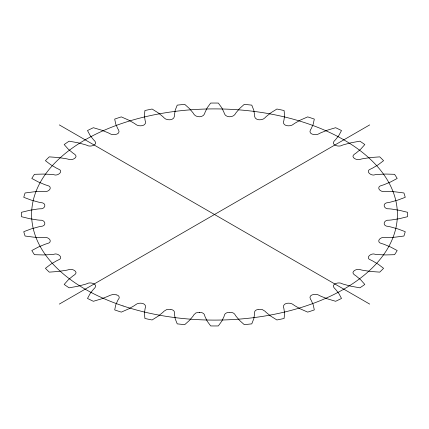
<?xml version="1.0" encoding="UTF-8"?>
<svg xmlns="http://www.w3.org/2000/svg" width="429" height="429" viewBox="0 0 429 429"><rect width="100%" height="100%" fill="white"/><g stroke="black" fill="none" stroke-linecap="round" stroke-linejoin="round"><path stroke-width="0.64" d="M59.309 304.097L369.691 124.903M258.548 309.411L262.13 309.475L265.004 311.223A40.691 23.493 0 0 0 266.2 312.435L270.763 316.13L276.919 319.97A193.055 111.46 0 0 0 284.111 318.463L284.55 313.406L283.934 308.708A40.691 23.493 0 0 0 283.494 307.336C282.609 302.542 290.653 302.193 293.329 304.687A40.691 23.493 0 0 0 294.868 305.764L300.477 308.944L307.695 312.114A193.055 111.46 0 0 0 314.318 309.904L313.234 304.88L311.213 300.316A40.691 23.493 0 0 0 310.371 299.008C307.952 294.348 316.505 293.211 319.256 295.415A40.691 23.493 0 0 0 321.096 296.321L327.574 298.89L335.639 301.287A193.055 111.46 0 0 0 341.5 298.445L338.915 293.608L335.558 289.318A40.691 23.493 0 0 0 334.33 288.111C330.394 283.982 339.103 281.612 342.004 283.682A40.691 23.493 0 0 0 344.085 284.389L351.238 286.272L359.899 287.821A193.055 111.46 0 0 0 364.816 284.438L360.821 279.933L356.22 276.045A40.691 23.493 0 0 0 354.649 274.978C349.431 271.718 357.625 267.83 360.875 269.852A40.691 23.493 0 0 0 363.138 270.34L370.747 271.471L379.745 272.131A193.055 111.46 0 0 0 383.569 268.307L378.276 264.269L372.576 260.902A40.691 23.493 0 0 0 370.715 260.012C364.623 257.867 371.455 252.408 375.295 254.333A40.691 23.493 0 0 0 377.676 254.59L385.51 254.939L394.567 254.687A193.055 111.46 0 0 0 397.184 250.541L390.76 247.093L384.132 244.348A40.691 23.493 0 0 0 382.03 243.656C375.316 242.326 380.174 236.336 384.834 237.607A40.691 23.493 0 0 0 387.253 237.618L395.077 237.183L403.92 236.025A193.055 111.46 0 0 0 405.249 231.676L397.887 228.93L390.529 226.887A40.691 23.493 0 0 0 388.25 226.421C381.842 226.206 383.564 219.498 389.2 220.179A40.691 23.493 0 0 0 391.58 219.948L399.152 218.731L407.518 216.709A193.055 111.46 0 0 0 407.518 212.291L399.437 210.323L391.586 209.052A40.691 23.493 0 0 0 389.2 208.821C383.564 209.502 381.842 202.794 388.25 202.579A40.691 23.493 0 0 0 390.529 202.113L397.624 200.155L405.249 197.324A193.055 111.46 0 0 0 403.92 192.975L395.372 191.849L387.253 191.382A40.691 23.493 0 0 0 384.834 191.393C380.174 192.664 375.316 186.674 382.024 185.344A40.691 23.493 0 0 0 384.132 184.652L390.524 182.014L397.184 178.459A193.055 111.46 0 0 0 394.567 174.313L385.81 174.056L377.676 174.41A40.691 23.493 0 0 0 375.295 174.667C371.455 176.592 364.623 171.133 370.71 168.988A40.691 23.493 0 0 0 372.576 168.098L378.083 164.859L383.569 160.693A193.055 111.46 0 0 0 379.745 156.869L371.047 157.497L363.138 158.66A40.691 23.493 0 0 0 360.875 159.148C357.625 161.17 349.431 157.282 354.649 154.022A40.691 23.493 0 0 0 356.22 152.955L360.666 149.217L364.816 144.562A193.055 111.46 0 0 0 359.899 141.179L351.523 142.669L344.085 144.611A40.691 23.493 0 0 0 341.999 145.318C339.103 147.388 330.394 145.023 334.33 140.889A40.691 23.493 0 0 0 335.558 139.682L338.808 135.553L341.5 130.555A193.055 111.46 0 0 0 335.639 127.713L327.836 130.025L321.096 132.679A40.691 23.493 0 0 0 319.256 133.585C316.505 135.789 307.952 134.652 310.371 129.992A40.691 23.493 0 0 0 311.213 128.684L313.175 124.292L314.318 119.096A193.055 111.46 0 0 0 307.695 116.886L300.708 119.943L294.868 123.236A40.691 23.493 0 0 0 293.329 124.313C290.653 126.807 282.614 126.458 283.494 121.664A40.691 23.493 0 0 0 283.934 120.292L284.545 115.771L284.111 110.537A193.055 111.46 0 0 0 276.919 109.03L270.956 112.736L266.2 116.565A40.691 23.493 0 0 0 265.004 117.777C262.484 120.737 254.976 120.737 254.526 116.157A40.691 23.493 0 0 0 254.542 114.763L253.786 110.248L251.78 105.137A193.055 111.46 0 0 0 244.251 104.37L239.495 108.623L235.955 112.87A40.691 23.493 0 0 0 235.146 114.184C232.995 117.718 225.815 117.755 224.34 113.637A40.691 23.493 0 0 0 223.938 112.264L221.831 107.893L218.323 103.062A193.055 111.46 0 0 0 210.677 103.062L207.266 107.727L205.062 112.264A40.691 23.493 0 0 0 204.66 113.637C203.185 117.75 196.005 117.712 193.854 114.184A40.691 23.493 0 0 0 193.045 112.87L189.656 108.778L184.749 104.37A193.055 111.46 0 0 0 177.22 105.137L175.263 110.076L174.453 114.763A40.691 23.493 0 0 0 174.474 116.157C174.018 120.731 166.516 120.737 163.996 117.777A40.691 23.493 0 0 0 162.8 116.565L158.237 112.87L152.081 109.03A193.055 111.46 0 0 0 144.889 110.537L144.45 115.594L145.066 120.292A40.691 23.493 0 0 0 145.506 121.664C146.391 126.458 138.347 126.807 135.671 124.313A40.691 23.493 0 0 0 134.132 123.236L128.523 120.056L121.305 116.886A193.055 111.46 0 0 0 114.682 119.096L115.766 124.12L117.787 128.684A40.691 23.493 0 0 0 118.629 129.992C121.048 134.652 112.495 135.789 109.744 133.585A40.691 23.493 0 0 0 107.904 132.679L101.426 130.11L93.361 127.713A193.055 111.46 0 0 0 87.5 130.555L90.085 135.392L93.442 139.682A40.691 23.493 0 0 0 94.67 140.889C98.606 145.018 89.897 147.388 86.996 145.318A40.691 23.493 0 0 0 84.915 144.611L77.762 142.728L69.101 141.179A193.055 111.46 0 0 0 64.184 144.562L68.179 149.067L72.78 152.955A40.691 23.493 0 0 0 74.351 154.022C79.569 157.282 71.375 161.17 68.125 159.148A40.691 23.493 0 0 0 65.862 158.66L58.253 157.529L49.255 156.869A193.055 111.46 0 0 0 45.431 160.693L50.724 164.731L56.424 168.098A40.691 23.493 0 0 0 58.285 168.988C64.377 171.133 57.545 176.592 53.705 174.667A40.691 23.493 0 0 0 51.324 174.41L43.49 174.061L34.433 174.313A193.055 111.46 0 0 0 31.816 178.459L38.24 181.907L44.868 184.652A40.691 23.493 0 0 0 46.97 185.344C53.684 186.674 48.826 192.664 44.166 191.393A40.691 23.493 0 0 0 41.747 191.382L33.923 191.817L25.08 192.975A193.055 111.46 0 0 0 23.751 197.324L31.113 200.07L38.471 202.113A40.691 23.493 0 0 0 40.75 202.579C47.158 202.794 45.436 209.502 39.8 208.821A40.691 23.493 0 0 0 37.42 209.052L29.848 210.269L21.482 212.291A193.055 111.46 0 0 0 21.482 216.709L29.563 218.677L37.414 219.948A40.691 23.493 0 0 0 39.8 220.179C45.436 219.498 47.158 226.206 40.75 226.421A40.691 23.493 0 0 0 38.471 226.887L31.376 228.845L23.751 231.676A193.055 111.46 0 0 0 25.08 236.025L33.628 237.151L41.747 237.618A40.691 23.493 0 0 0 44.166 237.607C48.826 236.336 53.684 242.326 46.975 243.656A40.691 23.493 0 0 0 44.868 244.348L38.476 246.986L31.816 250.541A193.055 111.46 0 0 0 34.433 254.687L43.19 254.944L51.324 254.59A40.691 23.493 0 0 0 53.705 254.333C57.545 252.408 64.377 257.867 58.29 260.012A40.691 23.493 0 0 0 56.424 260.902L50.917 264.141L45.431 268.307A193.055 111.46 0 0 0 49.255 272.131L57.953 271.503L65.862 270.34A40.691 23.493 0 0 0 68.125 269.852C71.375 267.83 79.569 271.718 74.351 274.978A40.691 23.493 0 0 0 72.78 276.045L68.334 279.783L64.184 284.438A193.055 111.46 0 0 0 69.101 287.821L77.477 286.331L84.915 284.389A40.691 23.493 0 0 0 87.001 283.682C89.897 281.612 98.606 283.977 94.67 288.111A40.691 23.493 0 0 0 93.442 289.318L90.192 293.447L87.5 298.445A193.055 111.46 0 0 0 93.361 301.287L101.164 298.975L107.904 296.321A40.691 23.493 0 0 0 109.744 295.415L113.336 294.353L116.65 294.895M258.274 309.454C256.488 309.572 254.279 310.773 254.526 312.843A40.691 23.493 0 0 1 254.542 314.237L253.786 318.752L251.78 323.863A193.055 111.46 0 0 1 244.251 324.63L239.495 320.377L235.955 316.13A40.691 23.493 0 0 1 235.146 314.816C234.062 312.757 231.488 312.14 229.333 312.387M229.048 312.398C227.129 312.387 224.775 313.261 224.34 315.363A40.691 23.493 0 0 1 223.938 316.736L221.831 321.106L218.323 325.938A193.055 111.46 0 0 1 210.677 325.938L207.266 321.273L205.062 316.736A40.691 23.493 0 0 1 204.66 315.363C204.215 313.208 201.769 312.36 199.807 312.392M199.244 312.366L195.93 312.907L193.854 314.816A40.691 23.493 0 0 1 193.045 316.13L189.656 320.222L184.749 324.63A193.055 111.46 0 0 1 177.22 323.863L175.263 318.924L174.453 314.237A40.691 23.493 0 0 1 174.474 312.843C174.726 310.773 172.512 309.572 170.726 309.454M170.452 309.411L166.87 309.475L163.996 311.223A40.691 23.493 0 0 1 162.8 312.435L158.237 316.13L152.081 319.97A193.055 111.46 0 0 1 144.889 318.463L144.45 313.406L145.066 308.708A40.691 23.493 0 0 1 145.506 307.336C146.391 302.542 138.347 302.193 135.671 304.687A40.691 23.493 0 0 1 134.132 305.764L128.523 308.944L121.305 312.114A193.055 111.46 0 0 1 114.682 309.904L115.766 304.88L117.787 300.316A40.691 23.493 0 0 1 118.629 299.008C120.093 297.479 118.72 295.297 116.881 294.991M59.309 124.903L369.691 304.097M199.383 312.371L199.667 312.387L199.383 312.371M123.053 305.947A182.893 105.593 0 0 0 397.393 214.5A182.893 105.593 0 0 0 123.053 123.053A182.893 105.593 0 0 0 123.053 305.947"/></g></svg>
